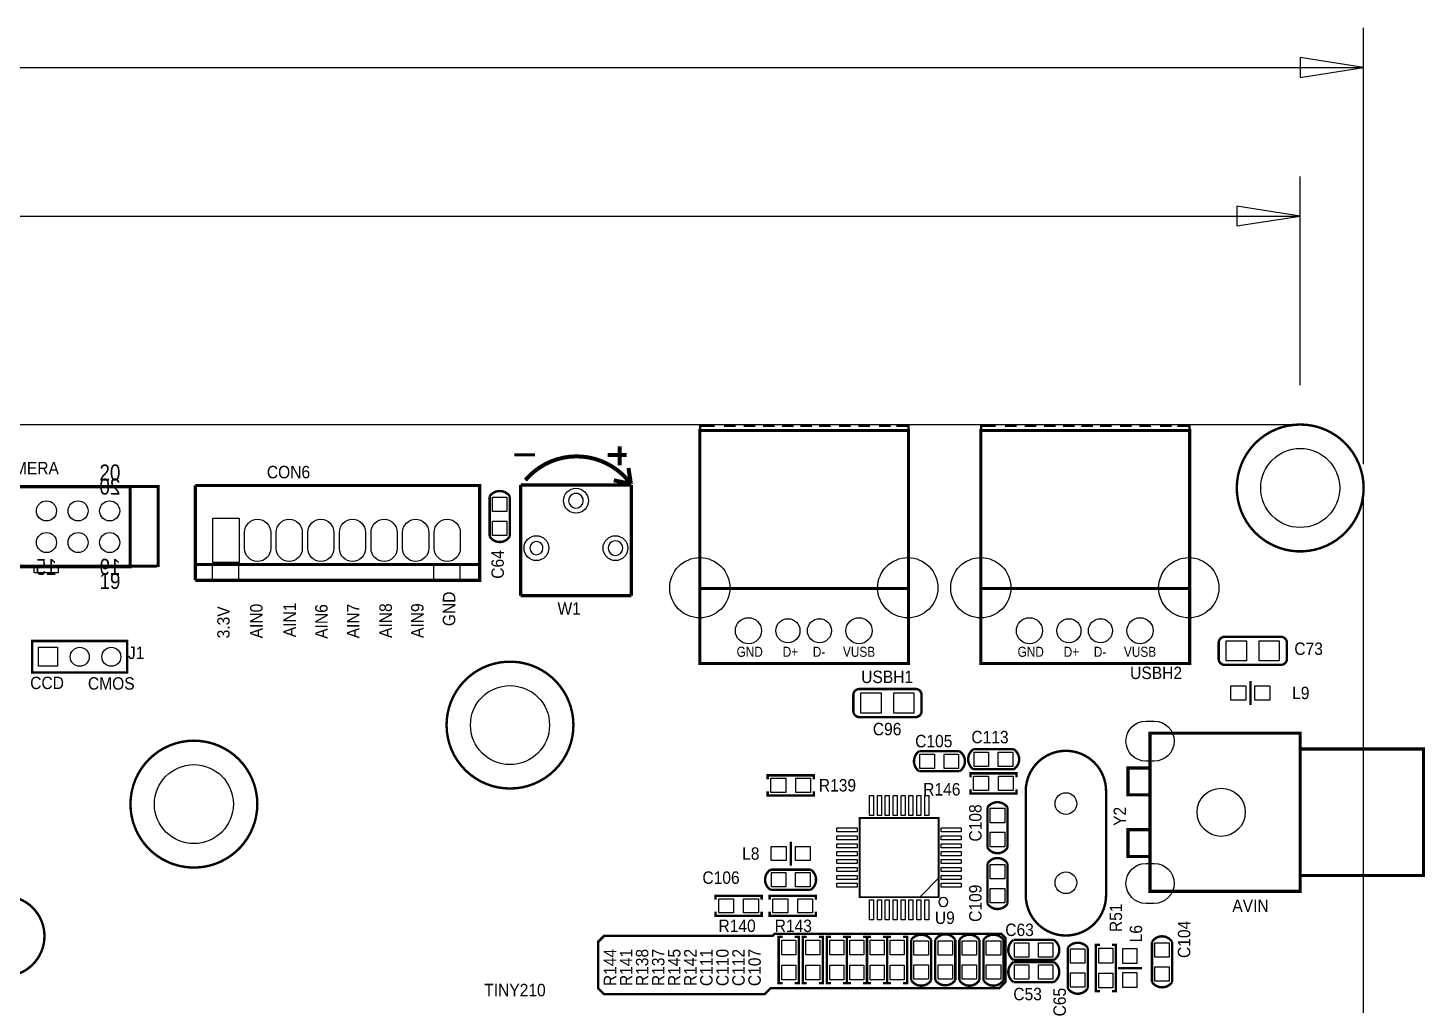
# Model space of a CAD drawing. Extents: x -36 to 186, y -9 to 157.
# Drawn here: x 95.5 to 183.9, y 93.3 to 155.1 of the extents above; entities that cross this region are included whole.
import ezdxf
from ezdxf.enums import TextEntityAlignment as Align

# ---------------------------------------------------------------- set-up
doc = ezdxf.new("R2010")
doc.units = 0
for name, color, linetype in [('BG_ASSEMBLY_NOTES', 3, 'CONTINUOUS'), ('BG_OUTLINE', 4, 'CONTINUOUS'), ('BG_SILKSCREEN_TOP', 2, 'CONTINUOUS'), ('PG_SILKSCREEN_BOTTOM', 12, 'CONTINUOUS'), ('PG_SILKSCREEN_TOP', 13, 'CONTINUOUS'), ('PIN_BOTTOM', 15, 'CONTINUOUS'), ('PIN_TOP', 14, 'CONTINUOUS'), ('RD_SILKSCREEN_TOP', 16, 'CONTINUOUS')]:
    doc.layers.add(name, color=color, linetype=linetype)

msp = doc.modelspace()

# ---------------------------------------------------------------- linework, layer by layer
at = {"layer": 'BG_ASSEMBLY_NOTES'}
for points in [[(180, 127.5), (180, 155.1)], [(83.5, 152.6), (180, 152.6)], [(175.9999, 132.5), (175.9999, 145.7)], [(82.8, 143.2), (175.9999, 143.2)]]:
    msp.add_lwpolyline(points, dxfattribs=at)
for points in [[(176, 151.975), (180, 152.6), (176, 153.225)], [(171.9999, 142.575), (175.9999, 143.2), (171.9999, 143.825)]]:
    msp.add_lwpolyline(points, close=True, dxfattribs=at)
at = {"layer": 'BG_OUTLINE'}
msp.add_lwpolyline([(4, 0), (175.9999, 0, 0.414214), (179.9999, 4), (179.9999, 126, 0.414214), (175.9999, 130), (4, 130, 0.414214), (0, 126), (0, 4, 0.414215)], format="xyb", close=True, dxfattribs=at)
at = {"layer": 'BG_SILKSCREEN_TOP', "const_width": 0.1524}
msp.add_lwpolyline([(142.748, 97.79), (157.099, 97.79), (157.353, 97.536), (157.353, 94.742), (156.972, 94.361), (142.494, 94.361), (142.113, 93.98), (131.953, 93.98), (131.572, 94.361), (131.572, 97.282), (131.953, 97.663), (142.621, 97.663)], close=True, dxfattribs=at)
at = {"layer": 'PG_SILKSCREEN_TOP'}
for points, const_width in [([(138.0261, 129.6187), (138.0261, 129.9235), (138.9405, 129.9235)], 0.1524), ([(139.5501, 129.9235), (140.2867, 129.9235)], 0.1524), ([(140.7947, 129.9235), (141.5313, 129.9235)], 0.1524), ([(142.0139, 129.9235), (142.7505, 129.9235)], 0.1524), ([(143.2077, 129.9235), (143.9443, 129.9235)], 0.1524), ([(144.3761, 129.9235), (145.1127, 129.9235)], 0.1524), ([(145.5445, 129.9235), (146.2811, 129.9235)], 0.1524), ([(146.8145, 129.9235), (147.5511, 129.9235)], 0.1524), ([(148.0337, 129.9235), (148.7703, 129.9235)], 0.1524), ([(149.3545, 129.9235), (150.0911, 129.9235)], 0.1524), ([(150.4467, 129.9235), (151.2087, 129.9235), (151.2087, 129.6187)], 0.1524), ([(155.8061, 129.6187), (155.8061, 129.9235), (156.7205, 129.9235)], 0.1524), ([(157.3301, 129.9235), (158.0667, 129.9235)], 0.1524), ([(158.5747, 129.9235), (159.3113, 129.9235)], 0.1524), ([(159.7939, 129.9235), (160.5305, 129.9235)], 0.1524), ([(160.9877, 129.9235), (161.7243, 129.9235)], 0.1524), ([(162.1561, 129.9235), (162.8927, 129.9235)], 0.1524), ([(163.3245, 129.9235), (164.0611, 129.9235)], 0.1524), ([(164.5945, 129.9235), (165.3311, 129.9235)], 0.1524), ([(165.8137, 129.9235), (166.5503, 129.9235)], 0.1524), ([(167.1345, 129.9235), (167.8711, 129.9235)], 0.1524), ([(168.2267, 129.9235), (168.9887, 129.9235), (168.9887, 129.6187)], 0.1524), ([(138.011, 119.6873), (138.011, 114.8994), (151.219, 114.8994), (151.219, 129.6314), (138.011, 129.6314), (138.011, 119.6771), (138.0515, 119.6365), (151.1325, 119.6365)], 0.2032), ([(155.791, 119.6873), (155.791, 114.8994), (168.999, 114.8994), (168.999, 129.6314), (155.791, 129.6314), (155.791, 119.6771), (155.8315, 119.6365), (168.9125, 119.6365)], 0.2032), ([(126.2745, 128.0925), (127.5745, 128.0925)], 0.2032), ([(132.1744, 128.0925), (133.3746, 128.0925)], 0.254), ([(132.9398, 127.4325), (132.9398, 128.6326)], 0.254), ([(133.6529, 126.2617), (133.4967, 127.2634)], 0.254), ([(133.5668, 126.2816), (132.5668, 126.4815)], 0.254), ([(103.7361, 121.0081), (103.7361, 126.0881), (79.7331, 126.0881), (79.7331, 121.0081)], 0.1999), ([(81.6712, 126.0881), (101.9711, 126.0881), (101.9711, 121.0081), (81.6712, 121.0081)], 0.2032), ([(106.0914, 126.1595), (106.0914, 120.1596)], 0.1999), ([(106.0914, 120.1596), (124.0848, 120.1596), (124.0848, 126.1595), (120.0848, 126.1595), (116.221, 126.1592), (106.0914, 126.1595)], 0.1999), ([(126.6746, 119.1925), (126.6746, 126.1926)], 0.2032), ([(126.6746, 126.1926), (133.6746, 126.1926)], 0.2032), ([(133.6746, 119.1925), (133.6746, 126.1926)], 0.2032), ([(79.6712, 121.048), (103.6711, 121.048)], 0.1999), ([(106.0914, 121.1595), (124.0848, 121.1595)], 0.1999), ([(126.6746, 119.1925), (133.6746, 119.1925)], 0.2032), ([(174.7774, 116.586), (171.2214, 116.586)], 0.1524), ([(171.2214, 114.808), (174.7774, 114.808)], 0.1524), ([(151.6634, 113.284), (148.1074, 113.284)], 0.1524), ([(172.847, 112.268), (172.847, 113.792)], 0.1524), ([(148.1074, 111.506), (151.6634, 111.506)], 0.1524), ([(176.0995, 101.4844), (183.7995, 101.4844), (183.7995, 109.4844), (175.9996, 109.4844)], 0.1999), ([(142.3035, 107.569), (142.3035, 107.823), (145.2245, 107.823), (145.2245, 107.569)], 0.1524), ([(158.0515, 107.696), (158.0515, 107.95), (155.1305, 107.95), (155.1305, 107.696)], 0.1524), ([(166.4995, 106.5845), (165.0995, 106.5845), (165.0995, 108.2845), (166.4995, 108.2845)], 0.1999), ([(158.0515, 106.934), (158.0515, 106.68), (155.1305, 106.68), (155.1305, 106.934)], 0.1524), ([(142.3035, 106.807), (142.3035, 106.553), (145.2245, 106.553), (145.2245, 106.807)], 0.1524), ([(166.4995, 102.6846), (165.0995, 102.6846), (165.0995, 104.3846), (166.4995, 104.3846)], 0.1999), ([(143.764, 102.108), (143.764, 103.632)], 0.1524), ([(139.0015, 99.949), (139.0015, 100.203), (141.9225, 100.203), (141.9225, 99.949)], 0.1524), ([(142.4305, 99.949), (142.4305, 100.203), (145.3515, 100.203), (145.3515, 99.949)], 0.1524), ([(139.0015, 99.187), (139.0015, 98.933), (141.9225, 98.933), (141.9225, 99.187)], 0.1524), ([(142.4305, 99.187), (142.4305, 98.933), (145.3515, 98.933), (145.3515, 99.187)], 0.1524), ([(143.256, 97.5995), (143.002, 97.5995), (143.002, 94.6785), (143.256, 94.6785)], 0.1524), ([(144.018, 97.5995), (144.272, 97.5995), (144.272, 94.6785), (144.018, 94.6785)], 0.1524), ([(144.78, 94.6785), (144.526, 94.6785), (144.526, 97.5995), (144.78, 97.5995)], 0.1524), ([(145.542, 94.6785), (145.796, 94.6785), (145.796, 97.5995), (145.542, 97.5995)], 0.1524), ([(146.304, 97.5995), (146.05, 97.5995), (146.05, 94.6785), (146.304, 94.6785)], 0.1524), ([(147.066, 97.5995), (147.32, 97.5995), (147.32, 94.6785), (147.066, 94.6785)], 0.1524), ([(147.574, 97.5995), (147.32, 97.5995), (147.32, 94.6785), (147.574, 94.6785)], 0.1524), ([(148.336, 97.5995), (148.59, 97.5995), (148.59, 94.6785), (148.336, 94.6785)], 0.1524), ([(148.844, 94.6785), (148.59, 94.6785), (148.59, 97.5995), (148.844, 97.5995)], 0.1524), ([(149.606, 94.6785), (149.86, 94.6785), (149.86, 97.5995), (149.606, 97.5995)], 0.1524), ([(150.114, 94.6785), (149.86, 94.6785), (149.86, 97.5995), (150.114, 97.5995)], 0.1524), ([(150.876, 94.6785), (151.13, 94.6785), (151.13, 97.5995), (150.876, 97.5995)], 0.1524), ([(163.322, 94.1705), (163.068, 94.1705), (163.068, 97.0915), (163.322, 97.0915)], 0.1524), ([(164.084, 94.1705), (164.338, 94.1705), (164.338, 97.0915), (164.084, 97.0915)], 0.1524), ([(164.465, 95.631), (165.989, 95.631)], 0.1524)]:
    msp.add_lwpolyline(points, dxfattribs=dict(at, const_width=const_width))
at = {"layer": 'PG_SILKSCREEN_TOP', "const_width": 0.1524}
for points in [[(180.0132, 126, 1), (171.986807, 126.000004, 1)], [(124.714, 122.936), (124.714, 125.476, -0.520877), (125.984, 125.476), (125.984, 122.936, -0.559817)], [(130.0132, 111, 1), (121.986804, 111.000013, 1)], [(110.0132, 106, 1), (101.986782, 105.999982, 1)], [(154.432, 108.077), (151.892, 108.077, -0.520877), (151.892, 109.347), (154.432, 109.347, -0.559817)], [(157.861, 108.204), (155.321, 108.204, -0.520877), (155.321, 109.474), (157.861, 109.474, -0.559817)], [(158.6357, 100.7364), (158.6357, 106.8324, -1), (163.7157, 106.8324), (163.7157, 100.2284, -1), (158.6357, 100.2284)], [(156.21, 103.251), (156.21, 105.791, -0.520877), (157.48, 105.791), (157.48, 103.251, -0.559817)], [(157.48, 102.235), (157.48, 99.695, -0.520877), (156.21, 99.695), (156.21, 102.235, -0.559817)], [(142.494, 101.854), (145.034, 101.854, -0.520877), (145.034, 100.584), (142.494, 100.584, -0.559817)], [(87.9094, 100.1903), (94.0054, 100.1903, -1), (94.0054, 95.1103), (87.4014, 95.1103, -1), (87.4014, 100.1903)], [(151.384, 94.869), (151.384, 97.409, -0.520877), (152.654, 97.409), (152.654, 94.869, -0.559817)], [(154.178, 97.409), (154.178, 94.869, -0.520877), (152.908, 94.869), (152.908, 97.409, -0.559817)], [(154.432, 94.869), (154.432, 97.409, -0.520877), (155.702, 97.409), (155.702, 94.869, -0.559817)], [(155.956, 94.869), (155.956, 97.409, -0.520877), (157.226, 97.409), (157.226, 94.869, -0.559817)], [(160.401, 96.139), (157.861, 96.139, -0.520877), (157.861, 97.409), (160.401, 97.409, -0.559817)], [(161.29, 94.361), (161.29, 96.901, -0.520877), (162.56, 96.901), (162.56, 94.361, -0.559817)], [(167.894, 97.282), (167.894, 94.742, -0.520877), (166.624, 94.742), (166.624, 97.282, -0.559817)], [(160.401, 94.742), (157.861, 94.742, -0.520877), (157.861, 96.012), (160.401, 96.012, -0.559817)]]:
    msp.add_lwpolyline(points, format="xyb", close=True, dxfattribs=at)
at = {"layer": 'PG_SILKSCREEN_TOP'}
for points, const_width in [([(126.9746, 126.4926, -0.486734), (133.6454, 126.2519)], 0.254), ([(171.2214, 114.808, -0.414214), (170.8404, 115.189), (170.8404, 116.205, -0.414214), (171.2214, 116.586)], 0.1524), ([(174.7774, 116.586, -0.414214), (175.1584, 116.205), (175.1584, 115.189, -0.414214), (174.7774, 114.808)], 0.1524), ([(148.1074, 111.506, -0.414214), (147.7264, 111.887), (147.7264, 112.903, -0.414214), (148.1074, 113.284)], 0.1524), ([(151.6634, 113.284, -0.414214), (152.0444, 112.903), (152.0444, 111.887, -0.414214), (151.6634, 111.506)], 0.1524)]:
    msp.add_lwpolyline(points, format="xyb", dxfattribs=dict(at, const_width=const_width))
for points in [[(130.638, 125.1926, 1), (129.710984, 125.192523, 1)], [(128.0873, 122.1925, 1), (127.261846, 122.192584, 1)], [(133.1381, 122.1925, 1), (132.211077, 122.192584, 1)], [(153.7048, 99.816, 1), (153.1392, 99.816, 1)]]:
    msp.add_lwpolyline(points, format="xyb", close=True, dxfattribs=at)
for points in [[(107.1524, 121.1844), (107.1524, 120.1844), (108.8524, 120.1844), (108.8524, 121.1844)], [(121.1524, 121.1844), (121.1524, 120.1844), (122.8524, 120.1844), (122.8524, 121.1844)], [(95.8931, 120.6271), (95.8931, 121.0081), (97.4171, 121.0081), (97.4171, 120.6271)], [(153.122, 100.116), (151.922, 100.116), (153.122, 101.316)]]:
    msp.add_lwpolyline(points, close=True, dxfattribs=at)
for points, const_width in [([(95.7765, 116.3185), (101.7765, 116.3185), (101.7765, 114.3185), (95.7765, 114.3185)], 0.15), ([(166.4995, 110.4847), (175.9996, 110.4847), (175.9996, 100.4844), (166.4995, 100.4844)], 0.1999), ([(153.122, 100.116), (148.122, 100.116), (148.122, 105.116), (153.122, 105.116)], 0.12)]:
    msp.add_lwpolyline(points, close=True, dxfattribs=dict(at, const_width=const_width))
at = {"layer": 'PIN_BOTTOM'}
for points in [[(107.207, 121.28445), (107.207, 124.08455), (108.858, 124.08455), (108.858, 121.28445)], [(96.1765, 114.7185), (96.1765, 115.9185), (97.3765, 115.9185), (97.3765, 114.7185)]]:
    msp.add_lwpolyline(points, close=True, dxfattribs=at)
for points in [[(110.858, 123.1925), (110.858, 122.1765, -1), (109.207, 122.1765), (109.207, 123.1925, -1)], [(112.858, 123.1925), (112.858, 122.1765, -1), (111.207, 122.1765), (111.207, 123.1925, -1)], [(114.858, 123.1925), (114.858, 122.1765, -1), (113.207, 122.1765), (113.207, 123.1925, -1)], [(116.858, 123.1925), (116.858, 122.1765, -1), (115.207, 122.1765), (115.207, 123.1925, -1)], [(118.858, 123.1925), (118.858, 122.1765, -1), (117.207, 122.1765), (117.207, 123.1925, -1)], [(120.858, 123.1925), (120.858, 122.1765, -1), (119.207, 122.1765), (119.207, 123.1925, -1)], [(122.858, 123.1925), (122.858, 122.1765, -1), (121.207, 122.1765), (121.207, 123.1925, -1)], [(166.2455, 111.2545), (166.7535, 111.2545, -1), (166.7535, 108.7145), (166.2455, 108.7145, -1)], [(166.2455, 102.2545), (166.7535, 102.2545, -1), (166.7535, 99.7145), (166.2455, 99.7145, -1)]]:
    msp.add_lwpolyline(points, format="xyb", close=True, dxfattribs=at)
for centre, radius in [((176, 126), 2.5), ((130.1745, 125.1925), 0.7874), ((96.6711, 124.5481), 0.635), ((98.6711, 124.5481), 0.635), ((100.6711, 124.5481), 0.635), ((96.6711, 122.5481), 0.635), ((98.6711, 122.5481), 0.635), ((100.6711, 122.5481), 0.635), ((127.6746, 122.1925), 0.7874), ((132.6746, 122.1925), 0.7874), ((138.0109, 119.6873), 1.905), ((151.1681, 119.6873), 1.905), ((155.7909, 119.6873), 1.905), ((168.9481, 119.6873), 1.905), ((141.0843, 116.9695), 0.8255), ((143.5862, 116.9695), 0.762), ((145.5801, 116.9695), 0.762), ((148.0845, 116.9695), 0.8255), ((158.8643, 116.9695), 0.8255), ((161.3662, 116.9695), 0.762), ((163.3601, 116.9695), 0.762), ((165.8645, 116.9695), 0.8255), ((98.7765, 115.3185), 0.6), ((100.7765, 115.3185), 0.6), ((126, 111), 2.5), ((106, 106), 2.5), ((170.9996, 105.4844), 1.524), ((161.1757, 106.0323), 0.6858), ((161.1757, 101.0285), 0.6858)]:
    msp.add_circle(centre, radius, dxfattribs=at)
at = {"layer": 'PIN_TOP'}
for points in [[(125.8062, 124.5108), (124.8918, 124.5108), (124.8918, 125.4252), (125.8062, 125.4252)], [(107.207, 121.28445), (107.207, 124.08455), (108.858, 124.08455), (108.858, 121.28445)], [(125.8062, 122.9868), (124.8918, 122.9868), (124.8918, 123.9012), (125.8062, 123.9012)], [(96.1765, 114.7185), (96.1765, 115.9185), (97.3765, 115.9185), (97.3765, 114.7185)], [(171.323, 115.062), (171.323, 116.332), (172.593, 116.332), (172.593, 115.062)], [(173.4058, 115.062), (173.4058, 116.332), (174.6758, 116.332), (174.6758, 115.062)], [(171.6151, 112.5855), (171.6151, 113.4745), (172.5549, 113.4745), (172.5549, 112.5855)], [(173.1391, 112.5855), (173.1391, 113.4745), (174.0789, 113.4745), (174.0789, 112.5855)], [(148.209, 111.76), (148.209, 113.03), (149.479, 113.03), (149.479, 111.76)], [(150.2918, 111.76), (150.2918, 113.03), (151.5618, 113.03), (151.5618, 111.76)], [(152.8572, 109.1692), (152.8572, 108.2548), (151.9428, 108.2548), (151.9428, 109.1692)], [(154.3812, 109.1692), (154.3812, 108.2548), (153.4668, 108.2548), (153.4668, 109.1692)], [(156.2862, 109.2962), (156.2862, 108.3818), (155.3718, 108.3818), (155.3718, 109.2962)], [(157.8102, 109.2962), (157.8102, 108.3818), (156.8958, 108.3818), (156.8958, 109.2962)], [(142.5067, 106.7435), (142.5067, 107.6325), (143.4465, 107.6325), (143.4465, 106.7435)], [(144.0815, 106.7435), (144.0815, 107.6325), (145.0213, 107.6325), (145.0213, 106.7435)], [(156.2735, 107.7595), (156.2735, 106.8705), (155.3337, 106.8705), (155.3337, 107.7595)], [(157.8483, 107.7595), (157.8483, 106.8705), (156.9085, 106.8705), (156.9085, 107.7595)], [(148.745, 106.551), (148.999, 106.551), (148.999, 105.281), (148.745, 105.281)], [(149.245, 106.551), (149.499, 106.551), (149.499, 105.281), (149.245, 105.281)], [(149.745, 106.551), (149.999, 106.551), (149.999, 105.281), (149.745, 105.281)], [(150.245, 106.551), (150.499, 106.551), (150.499, 105.281), (150.245, 105.281)], [(150.745, 106.551), (150.999, 106.551), (150.999, 105.281), (150.745, 105.281)], [(151.245, 106.551), (151.499, 106.551), (151.499, 105.281), (151.245, 105.281)], [(151.745, 106.551), (151.999, 106.551), (151.999, 105.281), (151.745, 105.281)], [(152.245, 106.551), (152.499, 106.551), (152.499, 105.281), (152.245, 105.281)], [(157.3022, 104.8258), (156.3878, 104.8258), (156.3878, 105.7402), (157.3022, 105.7402)], [(147.957, 104.493), (147.957, 104.239), (146.687, 104.239), (146.687, 104.493)], [(154.557, 104.493), (154.557, 104.239), (153.287, 104.239), (153.287, 104.493)], [(147.957, 103.993), (147.957, 103.739), (146.687, 103.739), (146.687, 103.993)], [(147.957, 103.493), (147.957, 103.239), (146.687, 103.239), (146.687, 103.493)], [(154.557, 103.993), (154.557, 103.739), (153.287, 103.739), (153.287, 103.993)], [(154.557, 103.493), (154.557, 103.239), (153.287, 103.239), (153.287, 103.493)], [(157.3022, 103.3018), (156.3878, 103.3018), (156.3878, 104.2162), (157.3022, 104.2162)], [(142.5321, 102.4255), (142.5321, 103.3145), (143.4719, 103.3145), (143.4719, 102.4255)], [(144.0561, 102.4255), (144.0561, 103.3145), (144.9959, 103.3145), (144.9959, 102.4255)], [(147.957, 102.993), (147.957, 102.739), (146.687, 102.739), (146.687, 102.993)], [(154.557, 102.993), (154.557, 102.739), (153.287, 102.739), (153.287, 102.993)], [(142.5448, 100.7618), (142.5448, 101.6762), (143.4592, 101.6762), (143.4592, 100.7618)], [(144.0688, 100.7618), (144.0688, 101.6762), (144.9832, 101.6762), (144.9832, 100.7618)], [(147.957, 102.493), (147.957, 102.239), (146.687, 102.239), (146.687, 102.493)], [(147.957, 101.993), (147.957, 101.739), (146.687, 101.739), (146.687, 101.993)], [(154.557, 102.493), (154.557, 102.239), (153.287, 102.239), (153.287, 102.493)], [(154.557, 101.993), (154.557, 101.739), (153.287, 101.739), (153.287, 101.993)], [(156.3878, 102.1842), (157.3022, 102.1842), (157.3022, 101.2698), (156.3878, 101.2698)], [(147.957, 101.493), (147.957, 101.239), (146.687, 101.239), (146.687, 101.493)], [(147.957, 100.993), (147.957, 100.739), (146.687, 100.739), (146.687, 100.993)], [(154.557, 101.493), (154.557, 101.239), (153.287, 101.239), (153.287, 101.493)], [(154.557, 100.993), (154.557, 100.739), (153.287, 100.739), (153.287, 100.993)], [(139.2047, 99.1235), (139.2047, 100.0125), (140.1445, 100.0125), (140.1445, 99.1235)], [(140.7795, 99.1235), (140.7795, 100.0125), (141.7193, 100.0125), (141.7193, 99.1235)], [(142.6337, 99.1235), (142.6337, 100.0125), (143.5735, 100.0125), (143.5735, 99.1235)], [(144.2085, 99.1235), (144.2085, 100.0125), (145.1483, 100.0125), (145.1483, 99.1235)], [(148.745, 99.951), (148.999, 99.951), (148.999, 98.681), (148.745, 98.681)], [(149.245, 99.951), (149.499, 99.951), (149.499, 98.681), (149.245, 98.681)], [(149.745, 99.951), (149.999, 99.951), (149.999, 98.681), (149.745, 98.681)], [(150.245, 99.951), (150.499, 99.951), (150.499, 98.681), (150.245, 98.681)], [(150.745, 99.951), (150.999, 99.951), (150.999, 98.681), (150.745, 98.681)], [(151.245, 99.951), (151.499, 99.951), (151.499, 98.681), (151.245, 98.681)], [(151.745, 99.951), (151.999, 99.951), (151.999, 98.681), (151.745, 98.681)], [(152.245, 99.951), (152.499, 99.951), (152.499, 98.681), (152.245, 98.681)], [(156.3878, 100.6602), (157.3022, 100.6602), (157.3022, 99.7458), (156.3878, 99.7458)], [(143.1925, 97.3963), (144.0815, 97.3963), (144.0815, 96.4565), (143.1925, 96.4565)], [(145.6055, 96.4565), (144.7165, 96.4565), (144.7165, 97.3963), (145.6055, 97.3963)], [(146.2405, 97.3963), (147.1295, 97.3963), (147.1295, 96.4565), (146.2405, 96.4565)], [(147.5105, 97.3963), (148.3995, 97.3963), (148.3995, 96.4565), (147.5105, 96.4565)], [(149.6695, 96.4565), (148.7805, 96.4565), (148.7805, 97.3963), (149.6695, 97.3963)], [(150.9395, 96.4565), (150.0505, 96.4565), (150.0505, 97.3963), (150.9395, 97.3963)], [(152.4762, 96.4438), (151.5618, 96.4438), (151.5618, 97.3582), (152.4762, 97.3582)], [(153.0858, 97.3582), (154.0002, 97.3582), (154.0002, 96.4438), (153.0858, 96.4438)], [(155.5242, 96.4438), (154.6098, 96.4438), (154.6098, 97.3582), (155.5242, 97.3582)], [(157.0482, 96.4438), (156.1338, 96.4438), (156.1338, 97.3582), (157.0482, 97.3582)], [(158.8262, 97.2312), (158.8262, 96.3168), (157.9118, 96.3168), (157.9118, 97.2312)], [(160.3502, 97.2312), (160.3502, 96.3168), (159.4358, 96.3168), (159.4358, 97.2312)], [(162.3822, 95.9358), (161.4678, 95.9358), (161.4678, 96.8502), (162.3822, 96.8502)], [(164.1475, 95.9485), (163.2585, 95.9485), (163.2585, 96.8883), (164.1475, 96.8883)], [(164.7825, 96.8629), (165.6715, 96.8629), (165.6715, 95.9231), (164.7825, 95.9231)], [(166.8018, 97.2312), (167.7162, 97.2312), (167.7162, 96.3168), (166.8018, 96.3168)], [(143.1925, 95.8215), (144.0815, 95.8215), (144.0815, 94.8817), (143.1925, 94.8817)], [(145.6055, 94.8817), (144.7165, 94.8817), (144.7165, 95.8215), (145.6055, 95.8215)], [(146.2405, 95.8215), (147.1295, 95.8215), (147.1295, 94.8817), (146.2405, 94.8817)], [(147.5105, 95.8215), (148.3995, 95.8215), (148.3995, 94.8817), (147.5105, 94.8817)], [(149.6695, 94.8817), (148.7805, 94.8817), (148.7805, 95.8215), (149.6695, 95.8215)], [(150.9395, 94.8817), (150.0505, 94.8817), (150.0505, 95.8215), (150.9395, 95.8215)], [(152.4762, 94.9198), (151.5618, 94.9198), (151.5618, 95.8342), (152.4762, 95.8342)], [(153.0858, 95.8342), (154.0002, 95.8342), (154.0002, 94.9198), (153.0858, 94.9198)], [(155.5242, 94.9198), (154.6098, 94.9198), (154.6098, 95.8342), (155.5242, 95.8342)], [(157.0482, 94.9198), (156.1338, 94.9198), (156.1338, 95.8342), (157.0482, 95.8342)], [(158.8262, 95.8342), (158.8262, 94.9198), (157.9118, 94.9198), (157.9118, 95.8342)], [(160.3502, 95.8342), (160.3502, 94.9198), (159.4358, 94.9198), (159.4358, 95.8342)], [(166.8018, 95.7072), (167.7162, 95.7072), (167.7162, 94.7928), (166.8018, 94.7928)], [(162.3822, 94.4118), (161.4678, 94.4118), (161.4678, 95.3262), (162.3822, 95.3262)], [(164.1475, 94.3737), (163.2585, 94.3737), (163.2585, 95.3135), (164.1475, 95.3135)], [(164.7825, 95.3389), (165.6715, 95.3389), (165.6715, 94.3991), (164.7825, 94.3991)]]:
    msp.add_lwpolyline(points, close=True, dxfattribs=at)
for points in [[(110.858, 123.1925), (110.858, 122.1765, -1), (109.207, 122.1765), (109.207, 123.1925, -1)], [(112.858, 123.1925), (112.858, 122.1765, -1), (111.207, 122.1765), (111.207, 123.1925, -1)], [(114.858, 123.1925), (114.858, 122.1765, -1), (113.207, 122.1765), (113.207, 123.1925, -1)], [(116.858, 123.1925), (116.858, 122.1765, -1), (115.207, 122.1765), (115.207, 123.1925, -1)], [(118.858, 123.1925), (118.858, 122.1765, -1), (117.207, 122.1765), (117.207, 123.1925, -1)], [(120.858, 123.1925), (120.858, 122.1765, -1), (119.207, 122.1765), (119.207, 123.1925, -1)], [(122.858, 123.1925), (122.858, 122.1765, -1), (121.207, 122.1765), (121.207, 123.1925, -1)], [(166.2455, 111.2545), (166.7535, 111.2545, -1), (166.7535, 108.7145), (166.2455, 108.7145, -1)], [(166.2455, 102.2545), (166.7535, 102.2545, -1), (166.7535, 99.7145), (166.2455, 99.7145, -1)]]:
    msp.add_lwpolyline(points, format="xyb", close=True, dxfattribs=at)
for centre, radius in [((176, 126), 2.5), ((130.1745, 125.1925), 0.7874), ((96.6711, 124.5481), 0.635), ((98.6711, 124.5481), 0.635), ((100.6711, 124.5481), 0.635), ((96.6711, 122.5481), 0.635), ((98.6711, 122.5481), 0.635), ((100.6711, 122.5481), 0.635), ((127.6746, 122.1925), 0.7874), ((132.6746, 122.1925), 0.7874), ((138.0109, 119.6873), 1.905), ((151.1681, 119.6873), 1.905), ((155.7909, 119.6873), 1.905), ((168.9481, 119.6873), 1.905), ((141.0843, 116.9695), 0.8255), ((143.5862, 116.9695), 0.762), ((145.5801, 116.9695), 0.762), ((148.0845, 116.9695), 0.8255), ((158.8643, 116.9695), 0.8255), ((161.3662, 116.9695), 0.762), ((163.3601, 116.9695), 0.762), ((165.8645, 116.9695), 0.8255), ((98.7765, 115.3185), 0.6), ((100.7765, 115.3185), 0.6), ((126, 111), 2.5), ((106, 106), 2.5), ((170.9996, 105.4844), 1.524), ((161.1757, 106.0323), 0.6858), ((161.1757, 101.0285), 0.6858)]:
    msp.add_circle(centre, radius, dxfattribs=at)

# ---------------------------------------------------------------- texts
at = {"layer": 'PG_SILKSCREEN_BOTTOM', "text_generation_flag": 2, "width": 0.875}
for s, p in [('20', (100.6881, 125.5801)), ('15', (96.6551, 120.5001)), ('19', (100.6881, 120.5001))]:
    msp.add_text(s, height=1.016, dxfattribs=at).set_placement(p, align=Align.CENTER)
at = {"layer": 'PG_SILKSCREEN_TOP', "width": 0.875}
for s, p in [('20', (100.6881, 126.4691)), ('19', (100.6881, 119.6111))]:
    msp.add_text(s, height=1.016, dxfattribs=at).set_placement(p, align=Align.CENTER)
at = {"layer": 'PG_SILKSCREEN_TOP', "width": 0.935484}
for s, p in [('GND', (122.5381, 117.2591)), ('3.3V', (108.2633, 116.4844)), ('AIN0', (110.3461, 116.4844)), ('AIN1', (112.4543, 116.5606)), ('AIN6', (114.4609, 116.459)), ('AIN7', (116.4675, 116.4844)), ('AIN8', (118.5249, 116.5098)), ('AIN9', (120.5315, 116.5098))]:
    msp.add_text(s, height=0.7874, rotation=90, dxfattribs=at).set_placement(p)
at = {"layer": 'PG_SILKSCREEN_TOP'}
for s, height, width, p in [('GND', 0.635, 0.88, (140.3375, 115.3185)), ('D+', 0.635, 0.88, (143.2585, 115.3185)), ('D-', 0.635, 0.88, (145.1635, 115.3185)), ('VUSB', 0.635, 0.88, (147.0685, 115.3185)), ('GND', 0.635, 0.88, (158.1175, 115.3185)), ('D+', 0.635, 0.88, (161.0385, 115.3185)), ('D-', 0.635, 0.88, (162.9435, 115.3185)), ('VUSB', 0.635, 0.88, (164.8485, 115.3185)), ('CCD', 0.7874, 0.935484, (95.6437, 113.2755)), ('CMOS', 0.7874, 0.935484, (99.2958, 113.2399))]:
    msp.add_text(s, height=height, dxfattribs=dict(at, width=width)).set_placement(p)
at = {"layer": 'RD_SILKSCREEN_TOP', "width": 0.935484}
for s, p in [('CAMERA', (93.2434, 126.8645)), ('CON6', (110.617, 126.6105)), ('W1', (129.0066, 117.9745)), ('J1', (101.8286, 115.1805)), ('C73', (175.6283, 115.4345)), ('USBH1', (148.2217, 113.6565)), ('USBH2', (165.2397, 113.9105)), ('L9', (175.4886, 112.6405)), ('C96', (148.9583, 110.3545)), ('C113', (155.194, 109.8465)), ('C105', (151.638, 109.5925)), ('R139', (145.542, 106.7985)), ('R146', (152.146, 106.5445)), ('L8', (140.6906, 102.4805)), ('C106', (138.176, 100.9565)), ('AVIN', (171.704, 99.1785)), ('U9', (152.8826, 98.4165)), ('R140', (139.192, 97.9085)), ('R143', (142.748, 97.9085)), ('C63', (157.3403, 97.6545)), ('TINY210', (124.3711, 93.8445)), ('C53', (157.8483, 93.5905))]:
    msp.add_text(s, height=0.7874, dxfattribs=at).set_placement(p)
for s, p in [('C64', (125.6115, 120.2563)), ('C108', (155.8375, 103.632)), ('Y2', (164.9815, 104.6226)), ('C109', (155.8375, 98.552)), ('R51', (164.7275, 97.9043)), ('L6', (165.9975, 97.2566)), ('C104', (169.0455, 96.266)), ('R144', (132.7235, 94.488)), ('R141', (133.7395, 94.488)), ('R138', (134.7555, 94.488)), ('R137', (135.7715, 94.488)), ('R145', (136.7875, 94.488)), ('R142', (137.8035, 94.488)), ('C111', (138.8195, 94.488)), ('C110', (139.8355, 94.488)), ('C112', (140.8515, 94.488)), ('C107', (141.8675, 94.488)), ('C65', (161.1715, 92.5703))]:
    msp.add_text(s, height=0.7874, rotation=90, dxfattribs=at).set_placement(p)

doc.saveas('drawing.dxf')
